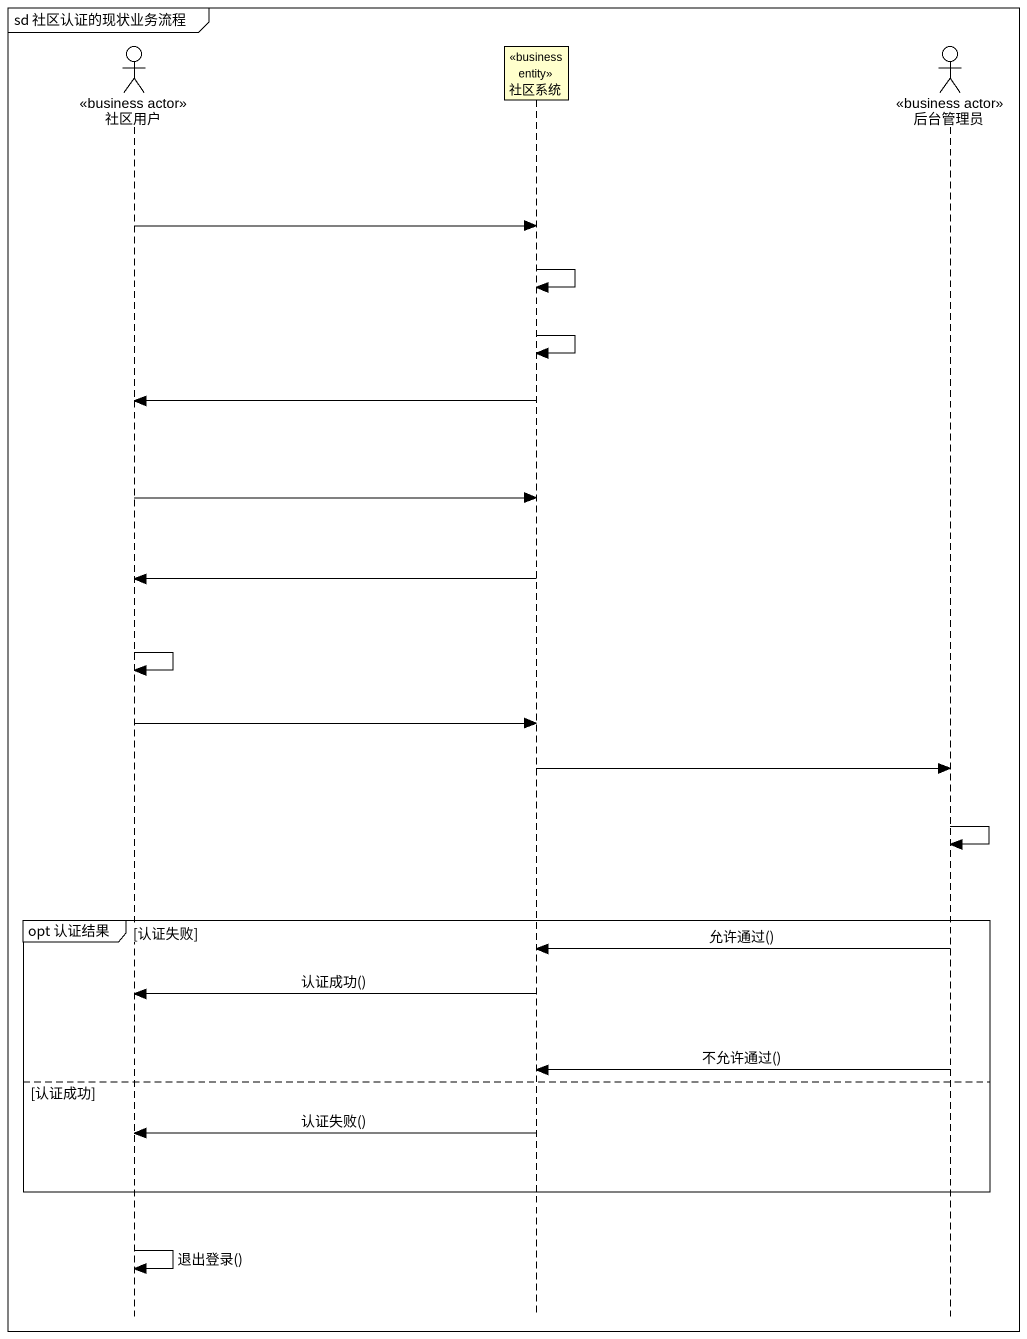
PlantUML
@startuml
mainframe sd 社区认证的现状业务流程
hide footbox
actor 社区用户 <<business actor>>
participant 社区系统 <<business entity>>
actor 后台管理员 <<business actor>>

社区用户 -> 社区系统
社区系统 -> 社区系统
社区系统 -> 社区系统
社区系统 -> 社区用户
社区用户 -> 社区系统
社区系统 -> 社区用户
社区用户 -> 社区用户
社区用户 -> 社区系统
社区系统 -> 后台管理员
后台管理员 -> 后台管理员
group opt 认证结果 [认证失败]
  后台管理员 -> 社区系统 : 允许通过()
  社区系统 -> 社区用户 : 认证成功()
  后台管理员 -> 社区系统 : 不允许通过()
else 认证成功
  社区系统 -> 社区用户 : 认证失败()
end
社区用户 -> 社区用户 : 退出登录()
@enduml
